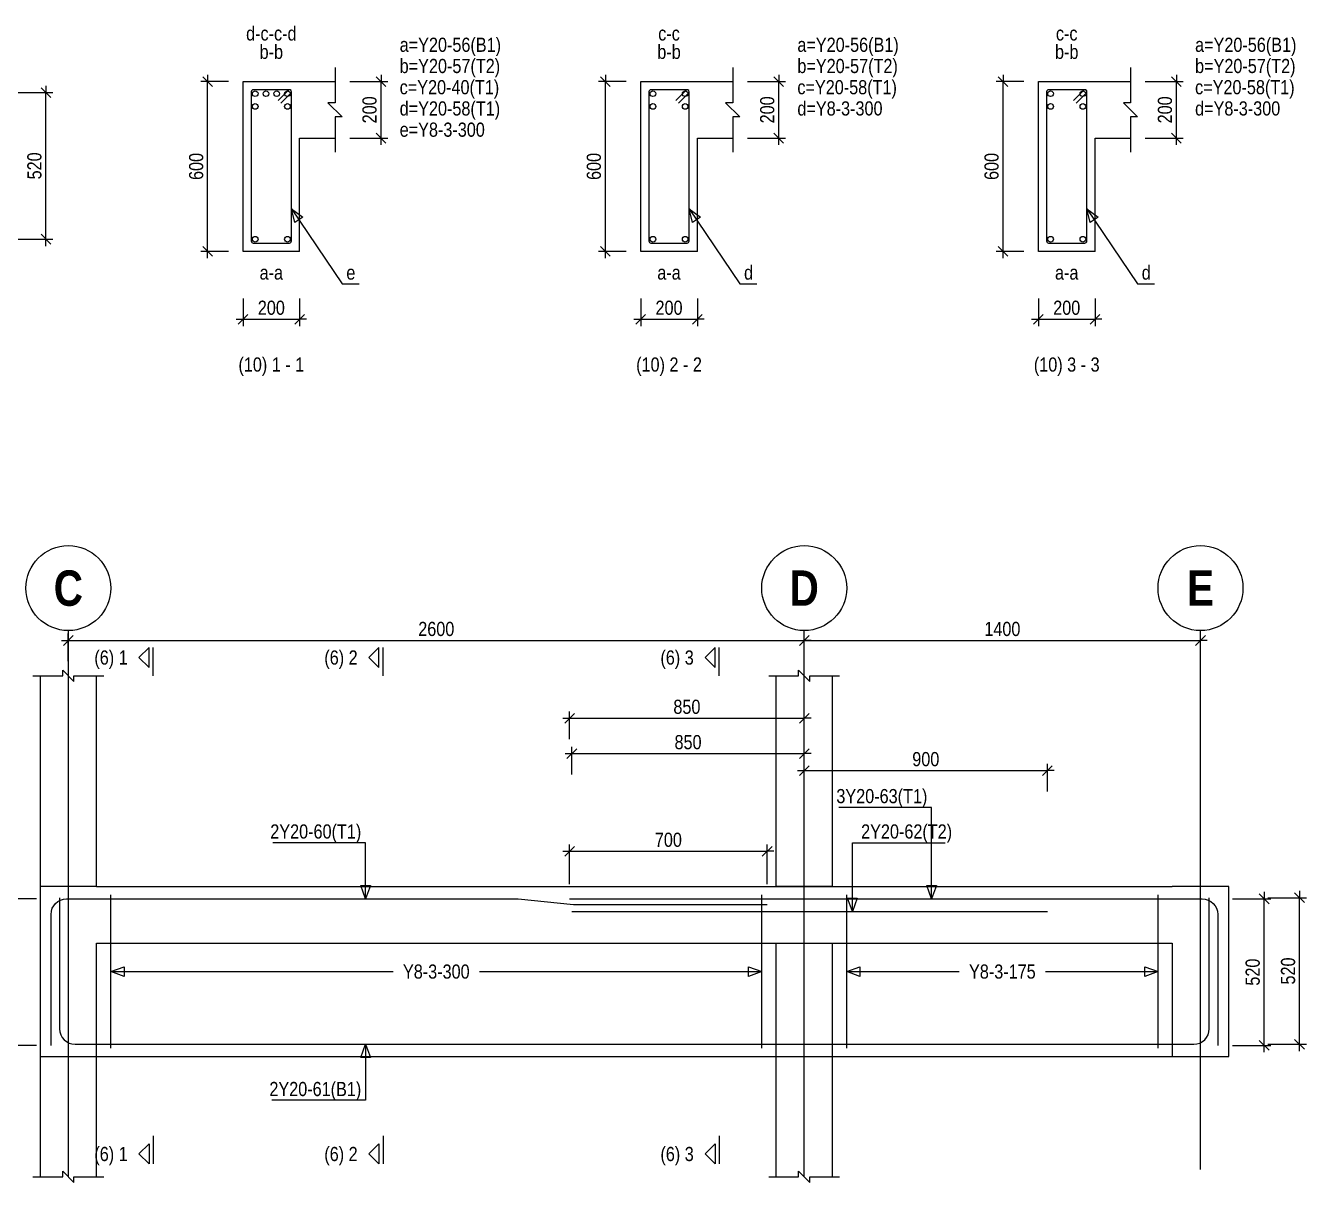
# Model space of a CAD drawing. Extents: x 0 to 206258, y -403073 to 0.
# Drawn here: x 42824 to 51874, y -279284 to -271109 of the extents above; entities that cross this region are included whole.
import ezdxf
from ezdxf.enums import TextEntityAlignment as Align
from ezdxf.lldxf.tags import DXFTag

# ---------------------------------------------------------------- set-up
doc = ezdxf.new("R2010")
doc.units = 0
doc.header["$LTSCALE"] = 1000
for name, color, linetype in [('Axis Circle(Dir 2)', 150, 'Continuous'), ('Axis Label(Dir 1)', 7, 'Continuous'), ('Axis Line(Dir 2)', 150, 'CENTER2'), ('Break Line', 5, 'Continuous'), ('Dimension Line', 5, 'Continuous'), ('Front Elevation Line', 40, 'Continuous'), ('Leader Line', 5, 'Continuous'), ('Link Line', 3, 'Continuous'), ('Rebar Label', 6, 'Continuous'), ('Rebar Line', 7, 'Continuous'), ('Section Label', 1, 'Continuous'), ('Section Line', 1, 'Continuous'), ('Top Rebar Label', 6, 'Continuous'), ('Top Rebar Line', 7, 'Continuous')]:
    doc.layers.add(name, color=color, linetype=linetype)
for name, color, linetype, true_color in [('Back Elevation Line', 191, 'HIDDEN2', 0xd4aaff), ('Beam Line(D)', 112, 'Continuous', 0x00bd5e), ('Link Label', 94, 'Continuous', 0x008100)]:
    doc.layers.add(name, color=color, linetype=linetype, true_color=true_color)
doc.styles.add('Axis Label(Dir 1)', font='ARIALNB.TTF', dxfattribs={"height": 250})
doc.styles.add('Dimension Text', font='ARIALN.TTF', dxfattribs={"height": 100})
doc.styles.add('Link Label', font='ARIALN.TTF', dxfattribs={"height": 100})
doc.styles.add('Rebar Label', font='ARIALN.TTF', dxfattribs={"height": 100})
doc.styles.add('Section Label', font='ARIALN.TTF', dxfattribs={"height": 100})
doc.styles.add('Top Rebar Label', font='ARIALN.TTF', dxfattribs={"height": 100})
tags = doc.linetypes.add('CENTER2', pattern=[1.125, 0.75, -0.125, 0.125, -0.125]).pattern_tags.tags
tags[10:11] = [DXFTag(74, 4), DXFTag(75, 0), DXFTag(340, '0'), DXFTag(46, 0.0), DXFTag(50, 0.0), DXFTag(44, 0.0), DXFTag(45, 0.0)]
tags[8:9] = [DXFTag(74, 4), DXFTag(75, 0), DXFTag(340, '0'), DXFTag(46, 0.0), DXFTag(50, 0.0), DXFTag(44, 0.0), DXFTag(45, 0.0)]
tags[6:7] = [DXFTag(74, 4), DXFTag(75, 0), DXFTag(340, '0'), DXFTag(46, 0.0), DXFTag(50, 0.0), DXFTag(44, 0.0), DXFTag(45, 0.0)]
tags[4:5] = [DXFTag(74, 4), DXFTag(75, 0), DXFTag(340, '0'), DXFTag(46, 0.0), DXFTag(50, 0.0), DXFTag(44, 0.0), DXFTag(45, 0.0)]
tags = doc.linetypes.add('HIDDEN2', pattern=[0.1875, 0.125, -0.0625]).pattern_tags.tags
tags[6:7] = [DXFTag(74, 4), DXFTag(75, 0), DXFTag(340, '0'), DXFTag(46, 0.0), DXFTag(50, 0.0), DXFTag(44, 0.0), DXFTag(45, 0.0)]
tags[4:5] = [DXFTag(74, 4), DXFTag(75, 0), DXFTag(340, '0'), DXFTag(46, 0.0), DXFTag(50, 0.0), DXFTag(44, 0.0), DXFTag(45, 0.0)]
doc.dimstyles.new('BEAM', dxfattribs={"dimtxt": 100, "dimasz": 30, "dimexe": 48.3, "dimexo": 103.5, "dimgap": 30, "dimtad": 1, "dimtoh": 1, "dimdec": 1, "dimlfac": 0.5, "dimdsep": 46, "dimtxsty": 'Dimension Text', "dimblk": 'PCDIM_TICK', "dimcen": 0.09, "dimclrd": 5, "dimclre": 5, "dimclrt": 5, "dimadec": 1, "dimazin": 0, "dimtp": 1, "dimtm": 1, "dimtfac": 1, "dimtdec": 4, "dimtofl": 0, "dimtmove": 0, "dimatfit": 3, "dimfxl": 1, "dimtolj": 1, "dimtzin": 0, "dimarcsym": 0})

# ---------------------------------------------------------------- blocks, each defined once
blk = doc.blocks.new('PCDIM_TICK')
at = {"layer": 'Dimension Line', "color": 0, "transparency": 33554687}
for p, q in [((1.15, 1.15), (-1.15, -1.15)), ((1.61, 0), (0, 0))]:
    blk.add_line(p, q, dxfattribs=at)
blk = doc.blocks.new('*U3448')
at = {"layer": 'Dimension Line', "color": 5, "true_color": 0x0000ff, "transparency": 16777216}
for p, q in [((45113.6, -271504.3), (45383.4, -271504.3)), ((45335.1, -271904.3), (45335.1, -271504.3)), ((45113.6, -271904.3), (45383.4, -271904.3))]:
    blk.add_line(p, q, dxfattribs=at)
at = {"layer": 'Dimension Line', "color": 5, "true_color": 0x0000ff, "transparency": 16777216, "xscale": 30, "yscale": 30}
for p, rotation in [((45335.1, -271504.3), 89.99999999999447), ((45335.1, -271904.3), 269.9999999999834)]:
    blk.add_blockref('PCDIM_TICK', p, dxfattribs=dict(at, rotation=rotation))
at = {"layer": 'Dimension Line', "color": 5, "true_color": 0x0000ff, "transparency": 16777216, "insert": (45305.1, -271704.3), "char_height": 100, "width": 182.775, "attachment_point": 8, "rotation": 90, "style": 'Dimension Text'}
blk.add_mtext('200', dxfattribs=at)
blk = doc.blocks.new('*U3449')
at = {"layer": 'Dimension Line', "color": 5, "true_color": 0x0000ff, "transparency": 16777216}
for p, q in [((44256.6, -271504.3), (44061.8, -271504.3)), ((44110.1, -272704.3), (44110.1, -271504.3)), ((44256.6, -272704.3), (44061.8, -272704.3))]:
    blk.add_line(p, q, dxfattribs=at)
at = {"layer": 'Dimension Line', "color": 5, "true_color": 0x0000ff, "transparency": 16777216, "xscale": 30, "yscale": 30}
for p, rotation in [((44110.1, -271504.3), 89.99999999999447), ((44110.1, -272704.3), 269.9999999999834)]:
    blk.add_blockref('PCDIM_TICK', p, dxfattribs=dict(at, rotation=rotation))
at = {"layer": 'Dimension Line', "color": 5, "true_color": 0x0000ff, "transparency": 16777216, "insert": (44080.1, -272104.3), "char_height": 100, "width": 181.97, "attachment_point": 8, "rotation": 90, "style": 'Dimension Text'}
blk.add_mtext('600', dxfattribs=at)
blk = doc.blocks.new('*U3450')
at = {"layer": 'Dimension Line', "color": 5, "true_color": 0x0000ff, "transparency": 16777216}
for p, q in [((44360.1, -273037.8), (44360.1, -273232.6)), ((44760.1, -273037.8), (44760.1, -273232.6)), ((44360.1, -273184.3), (44760.1, -273184.3))]:
    blk.add_line(p, q, dxfattribs=at)
at = {"layer": 'Dimension Line', "color": 5, "true_color": 0x0000ff, "transparency": 16777216, "xscale": 30, "yscale": 30, "rotation": 180.0000000000004}
blk.add_blockref('PCDIM_TICK', (44360.1, -273184.3), dxfattribs=at)
at = {"layer": 'Dimension Line', "color": 5, "true_color": 0x0000ff, "transparency": 16777216, "xscale": 30, "yscale": 30}
blk.add_blockref('PCDIM_TICK', (44760.1, -273184.3), dxfattribs=at)
at = {"layer": 'Dimension Line', "color": 5, "true_color": 0x0000ff, "transparency": 16777216, "insert": (44560.1, -273154.3), "char_height": 100, "width": 182.775, "attachment_point": 8, "style": 'Dimension Text'}
blk.add_mtext('200', dxfattribs=at)
blk = doc.blocks.new('*U3451')
at = {"layer": 'Dimension Line', "color": 5, "true_color": 0x0000ff, "transparency": 16777216}
for p, q in [((47923.8, -271504.3), (48193.6, -271504.3)), ((48145.3, -271904.3), (48145.3, -271504.3)), ((47923.8, -271904.3), (48193.6, -271904.3))]:
    blk.add_line(p, q, dxfattribs=at)
at = {"layer": 'Dimension Line', "color": 5, "true_color": 0x0000ff, "transparency": 16777216, "xscale": 30, "yscale": 30}
for p, rotation in [((48145.3, -271504.3), 89.99999999999447), ((48145.3, -271904.3), 269.9999999999834)]:
    blk.add_blockref('PCDIM_TICK', p, dxfattribs=dict(at, rotation=rotation))
at = {"layer": 'Dimension Line', "color": 5, "true_color": 0x0000ff, "transparency": 16777216, "insert": (48115.3, -271704.3), "char_height": 100, "width": 182.775, "attachment_point": 8, "rotation": 90, "style": 'Dimension Text'}
blk.add_mtext('200', dxfattribs=at)
blk = doc.blocks.new('*U3452')
at = {"layer": 'Dimension Line', "color": 5, "true_color": 0x0000ff, "transparency": 16777216}
for p, q in [((47066.8, -271504.3), (46872, -271504.3)), ((46920.3, -272704.3), (46920.3, -271504.3)), ((47066.8, -272704.3), (46872, -272704.3))]:
    blk.add_line(p, q, dxfattribs=at)
at = {"layer": 'Dimension Line', "color": 5, "true_color": 0x0000ff, "transparency": 16777216, "xscale": 30, "yscale": 30}
for p, rotation in [((46920.3, -271504.3), 89.99999999999447), ((46920.3, -272704.3), 269.9999999999834)]:
    blk.add_blockref('PCDIM_TICK', p, dxfattribs=dict(at, rotation=rotation))
at = {"layer": 'Dimension Line', "color": 5, "true_color": 0x0000ff, "transparency": 16777216, "insert": (46890.3, -272104.3), "char_height": 100, "width": 181.97, "attachment_point": 8, "rotation": 90, "style": 'Dimension Text'}
blk.add_mtext('600', dxfattribs=at)
blk = doc.blocks.new('*U3453')
at = {"layer": 'Dimension Line', "color": 5, "true_color": 0x0000ff, "transparency": 16777216}
for p, q in [((47170.3, -273037.8), (47170.3, -273232.6)), ((47570.3, -273037.8), (47570.3, -273232.6)), ((47170.3, -273184.3), (47570.3, -273184.3))]:
    blk.add_line(p, q, dxfattribs=at)
at = {"layer": 'Dimension Line', "color": 5, "true_color": 0x0000ff, "transparency": 16777216, "xscale": 30, "yscale": 30, "rotation": 180.0000000000004}
blk.add_blockref('PCDIM_TICK', (47170.3, -273184.3), dxfattribs=at)
at = {"layer": 'Dimension Line', "color": 5, "true_color": 0x0000ff, "transparency": 16777216, "xscale": 30, "yscale": 30}
blk.add_blockref('PCDIM_TICK', (47570.3, -273184.3), dxfattribs=at)
at = {"layer": 'Dimension Line', "color": 5, "true_color": 0x0000ff, "transparency": 16777216, "insert": (47370.3, -273154.3), "char_height": 100, "width": 182.775, "attachment_point": 8, "style": 'Dimension Text'}
blk.add_mtext('200', dxfattribs=at)
blk = doc.blocks.new('*U3454')
at = {"layer": 'Dimension Line', "color": 5, "true_color": 0x0000ff, "transparency": 16777216}
for p, q in [((50734, -271504.3), (51003.8, -271504.3)), ((50955.5, -271904.3), (50955.5, -271504.3)), ((50734, -271904.3), (51003.8, -271904.3))]:
    blk.add_line(p, q, dxfattribs=at)
at = {"layer": 'Dimension Line', "color": 5, "true_color": 0x0000ff, "transparency": 16777216, "xscale": 30, "yscale": 30}
for p, rotation in [((50955.5, -271504.3), 89.99999999999447), ((50955.5, -271904.3), 269.9999999999834)]:
    blk.add_blockref('PCDIM_TICK', p, dxfattribs=dict(at, rotation=rotation))
at = {"layer": 'Dimension Line', "color": 5, "true_color": 0x0000ff, "transparency": 16777216, "insert": (50925.5, -271704.3), "char_height": 100, "width": 182.775, "attachment_point": 8, "rotation": 90, "style": 'Dimension Text'}
blk.add_mtext('200', dxfattribs=at)
blk = doc.blocks.new('*U3455')
at = {"layer": 'Dimension Line', "color": 5, "true_color": 0x0000ff, "transparency": 16777216}
for p, q in [((49877, -271504.3), (49682.2, -271504.3)), ((49730.5, -272704.3), (49730.5, -271504.3)), ((49877, -272704.3), (49682.2, -272704.3))]:
    blk.add_line(p, q, dxfattribs=at)
at = {"layer": 'Dimension Line', "color": 5, "true_color": 0x0000ff, "transparency": 16777216, "xscale": 30, "yscale": 30}
for p, rotation in [((49730.5, -271504.3), 89.99999999999447), ((49730.5, -272704.3), 269.9999999999834)]:
    blk.add_blockref('PCDIM_TICK', p, dxfattribs=dict(at, rotation=rotation))
at = {"layer": 'Dimension Line', "color": 5, "true_color": 0x0000ff, "transparency": 16777216, "insert": (49700.5, -272104.3), "char_height": 100, "width": 181.97, "attachment_point": 8, "rotation": 90, "style": 'Dimension Text'}
blk.add_mtext('600', dxfattribs=at)
blk = doc.blocks.new('*U3456')
at = {"layer": 'Dimension Line', "color": 5, "true_color": 0x0000ff, "transparency": 16777216}
for p, q in [((49980.5, -273037.8), (49980.5, -273232.6)), ((50380.5, -273037.8), (50380.5, -273232.6)), ((49980.5, -273184.3), (50380.5, -273184.3))]:
    blk.add_line(p, q, dxfattribs=at)
at = {"layer": 'Dimension Line', "color": 5, "true_color": 0x0000ff, "transparency": 16777216, "xscale": 30, "yscale": 30, "rotation": 180.0000000000004}
blk.add_blockref('PCDIM_TICK', (49980.5, -273184.3), dxfattribs=at)
at = {"layer": 'Dimension Line', "color": 5, "true_color": 0x0000ff, "transparency": 16777216, "xscale": 30, "yscale": 30}
blk.add_blockref('PCDIM_TICK', (50380.5, -273184.3), dxfattribs=at)
at = {"layer": 'Dimension Line', "color": 5, "true_color": 0x0000ff, "transparency": 16777216, "insert": (50180.5, -273154.3), "char_height": 100, "width": 182.775, "attachment_point": 8, "style": 'Dimension Text'}
blk.add_mtext('200', dxfattribs=at)
blk = doc.blocks.new('*U3459')
at = {"layer": 'Dimension Line', "color": 5, "true_color": 0x0000ff, "transparency": 16777216}
for p, q in [((42742.6, -271582.3), (43015.4, -271582.3)), ((42967.1, -272618.3), (42967.1, -271582.3)), ((42742.6, -272618.3), (43015.4, -272618.3))]:
    blk.add_line(p, q, dxfattribs=at)
at = {"layer": 'Dimension Line', "color": 5, "true_color": 0x0000ff, "transparency": 16777216, "xscale": 30, "yscale": 30}
for p, rotation in [((42967.1, -271582.3), 89.99999999999447), ((42967.1, -272618.3), 269.9999999999834)]:
    blk.add_blockref('PCDIM_TICK', p, dxfattribs=dict(at, rotation=rotation))
at = {"layer": 'Dimension Line', "color": 5, "true_color": 0x0000ff, "transparency": 16777216, "insert": (42937.1, -272100.3), "char_height": 100, "width": 181.501, "attachment_point": 8, "rotation": 90, "style": 'Dimension Text'}
blk.add_mtext('520', dxfattribs=at)
blk = doc.blocks.new('*U3504')
at = {"layer": 'Dimension Line', "color": 5, "true_color": 0x0000ff, "transparency": 16777216}
for p, q in [((46667.6, -277176.8), (46667.6, -276896)), ((48063.6, -277176.8), (48063.6, -276896)), ((46667.6, -276944.3), (48063.6, -276944.3))]:
    blk.add_line(p, q, dxfattribs=at)
at = {"layer": 'Dimension Line', "color": 5, "true_color": 0x0000ff, "transparency": 16777216, "xscale": 30, "yscale": 30, "rotation": 180.0000000000004}
blk.add_blockref('PCDIM_TICK', (46667.6, -276944.3), dxfattribs=at)
at = {"layer": 'Dimension Line', "color": 5, "true_color": 0x0000ff, "transparency": 16777216, "xscale": 30, "yscale": 30}
blk.add_blockref('PCDIM_TICK', (48063.6, -276944.3), dxfattribs=at)
at = {"layer": 'Dimension Line', "color": 5, "true_color": 0x0000ff, "transparency": 16777216, "insert": (47365.6, -276914.3), "char_height": 100, "width": 180.831, "attachment_point": 8, "style": 'Dimension Text'}
blk.add_mtext('700', dxfattribs=at)
blk = doc.blocks.new('*U3505')
at = {"layer": 'Dimension Line', "color": 5, "true_color": 0x0000ff, "transparency": 16777216}
for p, q in [((46683.6, -276400.8), (46683.6, -276206)), ((48325.6, -276400.8), (48325.6, -276206)), ((46683.6, -276254.3), (48325.6, -276254.3))]:
    blk.add_line(p, q, dxfattribs=at)
at = {"layer": 'Dimension Line', "color": 5, "true_color": 0x0000ff, "transparency": 16777216, "xscale": 30, "yscale": 30, "rotation": 180.0000000000004}
blk.add_blockref('PCDIM_TICK', (46683.6, -276254.3), dxfattribs=at)
at = {"layer": 'Dimension Line', "color": 5, "true_color": 0x0000ff, "transparency": 16777216, "xscale": 30, "yscale": 30}
blk.add_blockref('PCDIM_TICK', (48325.6, -276254.3), dxfattribs=at)
at = {"layer": 'Dimension Line', "color": 5, "true_color": 0x0000ff, "transparency": 16777216, "insert": (47504.6, -276224.3), "char_height": 100, "width": 181.501, "attachment_point": 8, "style": 'Dimension Text'}
blk.add_mtext('850', dxfattribs=at)
blk = doc.blocks.new('*U3506')
at = {"layer": 'Dimension Line', "color": 5, "true_color": 0x0000ff, "transparency": 16777216}
for p, q in [((46667.6, -276150.8), (46667.6, -275956)), ((46667.6, -276004.3), (48325.6, -276004.3)), ((48325.6, -276150.8), (48325.6, -275956))]:
    blk.add_line(p, q, dxfattribs=at)
at = {"layer": 'Dimension Line', "color": 5, "true_color": 0x0000ff, "transparency": 16777216, "xscale": 30, "yscale": 30, "rotation": 180.0000000000004}
blk.add_blockref('PCDIM_TICK', (46667.6, -276004.3), dxfattribs=at)
at = {"layer": 'Dimension Line', "color": 5, "true_color": 0x0000ff, "transparency": 16777216, "xscale": 30, "yscale": 30}
blk.add_blockref('PCDIM_TICK', (48325.6, -276004.3), dxfattribs=at)
at = {"layer": 'Dimension Line', "color": 5, "true_color": 0x0000ff, "transparency": 16777216, "insert": (47496.6, -275974.3), "char_height": 100, "width": 181.501, "attachment_point": 8, "style": 'Dimension Text'}
blk.add_mtext('850', dxfattribs=at)
blk = doc.blocks.new('*U3507')
at = {"layer": 'Dimension Line', "color": 5, "true_color": 0x0000ff, "transparency": 16777216}
for p, q in [((42900.1, -277280.3), (42627.3, -277280.3)), ((42675.6, -278316.3), (42675.6, -277280.3)), ((42900.1, -278316.3), (42627.3, -278316.3))]:
    blk.add_line(p, q, dxfattribs=at)
at = {"layer": 'Dimension Line', "color": 5, "true_color": 0x0000ff, "transparency": 16777216, "xscale": 30, "yscale": 30}
for p, rotation in [((42675.6, -277280.3), 89.99999999999447), ((42675.6, -278316.3), 269.9999999999834)]:
    blk.add_blockref('PCDIM_TICK', p, dxfattribs=dict(at, rotation=rotation))
at = {"layer": 'Dimension Line', "color": 5, "true_color": 0x0000ff, "transparency": 16777216, "insert": (42645.6, -277798.3), "char_height": 100, "width": 181.501, "attachment_point": 8, "rotation": 90, "style": 'Dimension Text'}
blk.add_mtext('520', dxfattribs=at)
blk = doc.blocks.new('*U3509')
at = {"layer": 'Dimension Line', "color": 5, "true_color": 0x0000ff, "transparency": 16777216}
for p, q in [((43125.6, -275600.8), (43125.6, -275406)), ((43125.6, -275454.3), (48325.6, -275454.3)), ((48325.6, -275600.8), (48325.6, -275406))]:
    blk.add_line(p, q, dxfattribs=at)
at = {"layer": 'Dimension Line', "color": 5, "true_color": 0x0000ff, "transparency": 16777216, "xscale": 30, "yscale": 30, "rotation": 180.0000000000004}
blk.add_blockref('PCDIM_TICK', (43125.6, -275454.3), dxfattribs=at)
at = {"layer": 'Dimension Line', "color": 5, "true_color": 0x0000ff, "transparency": 16777216, "xscale": 30, "yscale": 30}
blk.add_blockref('PCDIM_TICK', (48325.6, -275454.3), dxfattribs=at)
at = {"layer": 'Dimension Line', "color": 5, "true_color": 0x0000ff, "transparency": 16777216, "insert": (45725.6, -275424.3), "char_height": 100, "width": 247.252, "attachment_point": 8, "style": 'Dimension Text'}
blk.add_mtext('2600', dxfattribs=at)
blk = doc.blocks.new('*U3522')
at = {"layer": 'Dimension Line', "color": 5, "true_color": 0x0000ff, "transparency": 16777216}
for p, q in [((48325.6, -276520.8), (48325.6, -276326)), ((48325.6, -276374.3), (50043.6, -276374.3)), ((50043.6, -276520.8), (50043.6, -276326))]:
    blk.add_line(p, q, dxfattribs=at)
at = {"layer": 'Dimension Line', "color": 5, "true_color": 0x0000ff, "transparency": 16777216, "xscale": 30, "yscale": 30, "rotation": 180.0000000000004}
blk.add_blockref('PCDIM_TICK', (48325.6, -276374.3), dxfattribs=at)
at = {"layer": 'Dimension Line', "color": 5, "true_color": 0x0000ff, "transparency": 16777216, "xscale": 30, "yscale": 30}
blk.add_blockref('PCDIM_TICK', (50043.6, -276374.3), dxfattribs=at)
at = {"layer": 'Dimension Line', "color": 5, "true_color": 0x0000ff, "transparency": 16777216, "insert": (49184.6, -276344.3), "char_height": 100, "width": 181.501, "attachment_point": 8, "style": 'Dimension Text'}
blk.add_mtext('900', dxfattribs=at)
blk = doc.blocks.new('*U3523')
at = {"layer": 'Dimension Line', "color": 5, "true_color": 0x0000ff, "transparency": 16777216}
for p, q in [((51351.1, -277280.3), (51623.9, -277280.3)), ((51575.6, -278316.3), (51575.6, -277280.3)), ((51351.1, -278316.3), (51623.9, -278316.3))]:
    blk.add_line(p, q, dxfattribs=at)
at = {"layer": 'Dimension Line', "color": 5, "true_color": 0x0000ff, "transparency": 16777216, "xscale": 30, "yscale": 30}
for p, rotation in [((51575.6, -277280.3), 89.99999999999447), ((51575.6, -278316.3), 269.9999999999834)]:
    blk.add_blockref('PCDIM_TICK', p, dxfattribs=dict(at, rotation=rotation))
at = {"layer": 'Dimension Line', "color": 5, "true_color": 0x0000ff, "transparency": 16777216, "insert": (51545.6, -277798.3), "char_height": 100, "width": 181.501, "attachment_point": 8, "rotation": 90, "style": 'Dimension Text'}
blk.add_mtext('520', dxfattribs=at)
blk = doc.blocks.new('*U3524')
at = {"layer": 'Dimension Line', "color": 5, "true_color": 0x0000ff, "transparency": 16777216}
for p, q in [((51601.1, -277272.3), (51873.9, -277272.3)), ((51825.6, -278308.3), (51825.6, -277272.3)), ((51601.1, -278308.3), (51873.9, -278308.3))]:
    blk.add_line(p, q, dxfattribs=at)
at = {"layer": 'Dimension Line', "color": 5, "true_color": 0x0000ff, "transparency": 16777216, "xscale": 30, "yscale": 30}
for p, rotation in [((51825.6, -277272.3), 89.99999999999447), ((51825.6, -278308.3), 269.9999999999834)]:
    blk.add_blockref('PCDIM_TICK', p, dxfattribs=dict(at, rotation=rotation))
at = {"layer": 'Dimension Line', "color": 5, "true_color": 0x0000ff, "transparency": 16777216, "insert": (51795.6, -277790.3), "char_height": 100, "width": 181.501, "attachment_point": 8, "rotation": 90, "style": 'Dimension Text'}
blk.add_mtext('520', dxfattribs=at)
blk = doc.blocks.new('*U3525')
at = {"layer": 'Dimension Line', "color": 5, "true_color": 0x0000ff, "transparency": 16777216}
for p, q in [((48325.6, -275600.8), (48325.6, -275406)), ((48325.6, -275454.3), (51125.6, -275454.3)), ((51125.6, -275600.8), (51125.6, -275406))]:
    blk.add_line(p, q, dxfattribs=at)
at = {"layer": 'Dimension Line', "color": 5, "true_color": 0x0000ff, "transparency": 16777216, "xscale": 30, "yscale": 30, "rotation": 180.0000000000004}
blk.add_blockref('PCDIM_TICK', (48325.6, -275454.3), dxfattribs=at)
at = {"layer": 'Dimension Line', "color": 5, "true_color": 0x0000ff, "transparency": 16777216, "xscale": 30, "yscale": 30}
blk.add_blockref('PCDIM_TICK', (51125.6, -275454.3), dxfattribs=at)
at = {"layer": 'Dimension Line', "color": 5, "true_color": 0x0000ff, "transparency": 16777216, "insert": (49725.6, -275424.3), "char_height": 100, "width": 238.405, "attachment_point": 8, "style": 'Dimension Text'}
blk.add_mtext('1400', dxfattribs=at)

msp = doc.modelspace()

# ---------------------------------------------------------------- linework, layer by layer
at = {"layer": 'Axis Circle(Dir 2)', "transparency": 33554687}
for centre in [(43125.647, -275084.284), (48325.647, -275084.284), (51125.647, -275084.284)]:
    msp.add_circle(centre, 300, dxfattribs=at)
at = {"layer": 'Axis Line(Dir 2)', "transparency": 33554687}
for points in [[(43125.647, -279244.284), (43125.647, -275384.284)], [(48325.647, -279244.284), (48325.647, -275384.284)], [(51125.647, -279194.284), (51125.647, -275384.284)]]:
    msp.add_lwpolyline(points, dxfattribs=at)
at = {"layer": 'Back Elevation Line', "transparency": 33554687}
for points in [[(43325.647, -277194.284), (42925.647, -277194.284)], [(42925.647, -277194.284), (42925.647, -278394.284)], [(43325.647, -277194.284), (50925.647, -277194.284)], [(51325.647, -277194.284), (50925.647, -277194.284)], [(51325.647, -278394.284), (51325.647, -277194.284)], [(43325.647, -278394.284), (43325.647, -277594.284)], [(43325.647, -277594.284), (50925.647, -277594.284)], [(50925.647, -277594.284), (50925.647, -278394.284)], [(42925.647, -278394.284), (43325.647, -278394.284)], [(50925.647, -278394.284), (51325.647, -278394.284)]]:
    msp.add_lwpolyline(points, dxfattribs=at)
at = {"layer": 'Beam Line(D)', "transparency": 33554687}
for points in [[(44360.055, -271504.284), (44760.055, -271504.284)], [(44760.055, -272704.284), (44360.055, -272704.284), (44360.055, -271504.284)], [(44760.055, -271504.284), (44760.055, -271504.284)], [(44760.055, -271504.284), (45010.055, -271504.284)], [(47170.294, -271504.284), (47570.294, -271504.284)], [(47570.294, -272704.284), (47170.294, -272704.284), (47170.294, -271504.284)], [(47570.294, -271504.284), (47570.294, -271504.284)], [(47570.294, -271504.284), (47820.294, -271504.284)], [(49980.533, -271504.284), (50380.533, -271504.284)], [(50380.533, -272704.284), (49980.533, -272704.284), (49980.533, -271504.284)], [(50380.533, -271504.284), (50380.533, -271504.284)], [(50380.533, -271504.284), (50630.533, -271504.284)], [(44760.055, -272704.284), (44760.055, -271904.284), (45010.055, -271904.284)], [(47570.294, -272704.284), (47570.294, -271904.284), (47820.294, -271904.284)], [(50380.533, -272704.284), (50380.533, -271904.284), (50630.533, -271904.284)], [(42925.647, -275704.284), (42925.647, -277194.284)], [(43325.647, -277194.284), (43325.647, -275704.284)], [(48125.647, -275704.284), (48125.647, -277194.284)], [(48525.647, -277194.284), (48525.647, -275704.284)], [(42925.647, -277194.284), (42925.647, -279244.284)], [(43325.647, -277194.284), (48125.647, -277194.284)], [(48525.647, -277194.284), (50925.647, -277194.284)], [(51325.647, -277194.284), (50925.647, -277194.284)], [(51325.647, -278394.284), (51325.647, -277194.284)], [(43325.647, -279244.284), (43325.647, -278394.284)], [(43325.647, -278394.284), (48125.647, -278394.284)], [(48125.647, -278394.284), (48125.647, -279244.284)], [(48525.647, -279244.284), (48525.647, -278394.284)], [(48525.647, -278394.284), (50925.647, -278394.284)], [(50925.647, -278394.284), (51325.647, -278394.284)]]:
    msp.add_lwpolyline(points, dxfattribs=at)
at = {"layer": 'Break Line', "transparency": 33554687}
for points in [[(45010.055, -271404.284), (45010.055, -271654.284), (44960.055, -271654.284), (45060.055, -271754.284), (45010.055, -271754.284), (45010.055, -272004.284)], [(47820.294, -271404.284), (47820.294, -271654.284), (47770.294, -271654.284), (47870.294, -271754.284), (47820.294, -271754.284), (47820.294, -272004.284)], [(50630.533, -271404.284), (50630.533, -271654.284), (50580.533, -271654.284), (50680.533, -271754.284), (50630.533, -271754.284), (50630.533, -272004.284)], [(42875.647, -275704.284), (43085.647, -275704.284), (43085.647, -275664.284), (43165.647, -275744.284), (43165.647, -275704.284), (43375.647, -275704.284)], [(48075.647, -275704.284), (48285.647, -275704.284), (48285.647, -275664.284), (48365.647, -275744.284), (48365.647, -275704.284), (48575.647, -275704.284)], [(42875.647, -279244.284), (43085.647, -279244.284), (43085.647, -279204.284), (43165.647, -279284.284), (43165.647, -279244.284), (43375.647, -279244.284)], [(48075.647, -279244.284), (48285.647, -279244.284), (48285.647, -279204.284), (48365.647, -279284.284), (48365.647, -279244.284), (48575.647, -279244.284)]]:
    msp.add_lwpolyline(points, dxfattribs=at)
at = {"layer": 'Front Elevation Line', "transparency": 33554687}
for points in [[(43325.647, -277194.284), (42925.647, -277194.284)], [(42925.647, -277194.284), (42925.647, -278394.284)], [(43325.647, -277194.284), (48125.647, -277194.284)], [(48525.647, -277194.284), (48125.647, -277194.284)], [(48525.647, -277194.284), (50925.647, -277194.284)], [(51325.647, -277194.284), (50925.647, -277194.284)], [(51325.647, -278394.284), (51325.647, -277194.284)], [(43325.647, -278394.284), (43325.647, -277594.284)], [(43325.647, -277594.284), (48125.647, -277594.284)], [(48125.647, -277594.284), (48125.647, -278394.284)], [(48525.647, -278394.284), (48525.647, -277594.284)], [(48525.647, -277594.284), (50925.647, -277594.284)], [(50925.647, -277594.284), (50925.647, -278394.284)], [(42925.647, -278394.284), (43325.647, -278394.284)], [(48125.647, -278394.284), (48525.647, -278394.284)], [(50925.647, -278394.284), (51325.647, -278394.284)]]:
    msp.add_lwpolyline(points, dxfattribs=at)
at = {"layer": 'Leader Line', "transparency": 33554687}
for points in [[(44782.996, -272463.008), (44726.311, -272501.297), (44702.055, -272404.283), (44782.996, -272463.008)], [(44702.055, -272404.283), (45060.055, -272934.284), (45180.867, -272934.284)], [(47593.235, -272463.009), (47536.551, -272501.298), (47512.294, -272404.284), (47593.235, -272463.009)], [(47512.294, -272404.284), (47870.294, -272934.284), (47991.105, -272934.284)], [(50403.472, -272463.007), (50346.788, -272501.296), (50322.532, -272404.282), (50403.472, -272463.007)], [(50322.532, -272404.282), (50680.533, -272934.284), (50801.344, -272934.284)], [(49225.647, -277280.284), (49225.646, -276634.284), (48570.655, -276634.284)], [(45225.646, -277280.284), (45225.646, -276884.284), (44570.655, -276884.284)], [(48665.647, -277370.284), (48665.647, -276884.284), (49320.638, -276884.284)], [(45191.444, -277186.314), (45259.848, -277186.314), (45225.646, -277280.284), (45191.444, -277186.314)], [(49191.445, -277186.314), (49259.849, -277186.314), (49225.647, -277280.284), (49191.445, -277186.314)], [(48631.445, -277276.314), (48699.849, -277276.314), (48665.647, -277370.284), (48631.445, -277276.314)], [(43425.647, -277794.284), (43519.616, -277760.082), (43519.616, -277828.486), (43425.647, -277794.284), (45421.003, -277794.284)], [(46030.291, -277794.284), (48025.647, -277794.284), (47931.677, -277828.486), (47931.677, -277760.082), (48025.647, -277794.284)], [(48625.647, -277794.284), (48719.616, -277760.082), (48719.616, -277828.486), (48625.647, -277794.284), (49421.002, -277794.284)], [(50030.29, -277794.284), (50825.646, -277794.284), (50731.677, -277828.486), (50731.677, -277760.082), (50825.646, -277794.284)], [(45225.646, -278308.284), (45225.646, -278704.284), (44562.973, -278704.284)], [(45259.848, -278402.253), (45191.444, -278402.253), (45225.646, -278308.284), (45259.848, -278402.253)]]:
    msp.add_lwpolyline(points, dxfattribs=at)
at = {"layer": 'Link Line', "transparency": 33554687}
for p, q in [((43425.647, -278336.284), (43425.647, -277252.284)), ((48025.647, -278336.284), (48025.647, -277252.284)), ((48625.647, -278336.284), (48625.647, -277252.284)), ((50825.646, -278336.284), (50825.646, -277252.284))]:
    msp.add_line(p, q, dxfattribs=at)
for points in [[(44627.244, -271656.894), (44697.955, -271586.183, 0.66817864), (44688.055, -271562.284), (44432.055, -271562.284, 0.41421356), (44418.055, -271576.284), (44418.055, -272632.284, 0.41421356), (44432.055, -272646.284), (44688.055, -272646.284, 0.41421356), (44702.055, -272632.284), (44702.055, -271576.284, 0.66817864), (44678.156, -271566.384), (44607.445, -271637.095)], [(47437.483, -271656.894), (47508.193, -271586.183, 0.66817864), (47498.294, -271562.284), (47242.294, -271562.284, 0.41421356), (47228.294, -271576.284), (47228.294, -272632.284, 0.41421356), (47242.294, -272646.284), (47498.294, -272646.284, 0.41421356), (47512.294, -272632.284), (47512.294, -271576.284, 0.66817864), (47488.394, -271566.384), (47417.684, -271637.095)], [(50247.721, -271656.894), (50318.432, -271586.183, 0.66817864), (50308.533, -271562.284), (50052.533, -271562.284, 0.41421356), (50038.533, -271576.284), (50038.533, -272632.284, 0.41421356), (50052.533, -272646.284), (50308.533, -272646.284, 0.41421356), (50322.533, -272632.284), (50322.533, -271576.284, 0.66817864), (50298.633, -271566.384), (50227.922, -271637.095)]]:
    msp.add_lwpolyline(points, format="xyb", dxfattribs=at)
at = {"layer": 'Rebar Line', "transparency": 33554687}
msp.add_lwpolyline([(43063.647, -277272.284), (43063.647, -278198.328, 0.41421356), (43173.602, -278308.284), (51077.691, -278308.284, 0.41421354), (51187.646, -278198.328), (51187.646, -277272.284)], format="xyb", dxfattribs=at)
for centre in [(44446.055, -271590.284), (44522.055, -271590.284), (44598.055, -271590.284), (44674.055, -271590.284), (47256.294, -271590.284), (47484.294, -271590.284), (50066.533, -271590.284), (50294.533, -271590.284), (44446.055, -271680.284), (44674.055, -271680.284), (47256.294, -271680.284), (47484.294, -271680.284), (50066.533, -271680.284), (50294.533, -271680.284), (44446.055, -272618.284), (44674.055, -272618.284), (47256.294, -272618.284), (47484.294, -272618.284), (50066.533, -272618.284), (50294.533, -272618.284)]:
    msp.add_circle(centre, 20, dxfattribs=at)
at = {"layer": 'Section Line', "transparency": 33554687}
for points in [[(43695.647, -275504.284), (43624.936, -275574.994), (43695.647, -275645.705), (43695.647, -275504.284)], [(43725.647, -275704.284), (43725.647, -275504.284)], [(45320.646, -275504.284), (45249.936, -275574.994), (45320.646, -275645.705), (45320.646, -275504.284)], [(45350.646, -275704.284), (45350.646, -275504.284)], [(47695.646, -275504.284), (47624.936, -275574.994), (47695.646, -275645.705), (47695.646, -275504.284)], [(47725.646, -275704.284), (47725.646, -275504.284)], [(43695.647, -279154.284), (43695.647, -279154.284), (43624.936, -279083.573), (43695.647, -279012.862), (43695.647, -279154.284)], [(43725.647, -278954.284), (43725.647, -279154.284)], [(45320.646, -279154.284), (45320.646, -279154.284), (45249.936, -279083.573), (45320.646, -279012.862), (45320.646, -279154.284)], [(45350.646, -278954.284), (45350.646, -279154.284)], [(47695.646, -279154.284), (47695.646, -279154.284), (47624.936, -279083.573), (47695.646, -279012.862), (47695.646, -279154.284)], [(47725.646, -278954.284), (47725.646, -279154.284)]]:
    msp.add_lwpolyline(points, dxfattribs=at)
at = {"layer": 'Top Rebar Line', "transparency": 33554687}
for points in [[(43003.647, -278316.284), (43003.647, -277390.239, -0.41421356), (43113.602, -277280.284), (46294.162, -277280.284, -0.02492232), (46305.103, -277280.829), (46694.19, -277319.738, 0.02492232), (46705.131, -277320.284), (48063.647, -277320.284)], [(46667.646, -277280.284), (51137.691, -277280.284, -0.41421356), (51247.646, -277390.239), (51247.646, -278316.284)]]:
    msp.add_lwpolyline(points, format="xyb", dxfattribs=at)
msp.add_lwpolyline([(46683.647, -277370.284), (50043.647, -277370.284)], dxfattribs=at)

# ---------------------------------------------------------------- texts
at = {"layer": 'Axis Label(Dir 1)', "transparency": 33554687, "style": 'Axis Label(Dir 1)'}
for s, p in [('C', (43125.647, -275084.284)), ('D', (48325.647, -275084.284)), ('E', (51125.647, -275084.284))]:
    msp.add_text(s, height=250, dxfattribs=at).set_placement(p, align=Align.MIDDLE_CENTER)
at = {"layer": 'Link Label', "transparency": 33554687, "style": 'Link Label'}
for s, p in [(' d=Y8-3-300', (48245.294, -271744.284)), (' d=Y8-3-300', (51055.533, -271744.284)), (' e=Y8-3-300', (45435.055, -271894.284)), ('e', (45090.055, -272904.284)), ('d', (47900.294, -272904.284)), ('d', (50710.533, -272904.284))]:
    msp.add_text(s, height=100, dxfattribs=at).set_placement(p)
for s, p in [('Y8-3-300', (45725.647, -277794.284)), ('Y8-3-175', (49725.646, -277794.284))]:
    msp.add_text(s, height=100, dxfattribs=at).set_placement(p, align=Align.MIDDLE_CENTER)
at = {"layer": 'Rebar Label', "transparency": 33554687, "style": 'Rebar Label'}
for s, p in [('d-c-c-d', (44560.055, -271244.284)), ('c-c', (47370.294, -271244.284)), ('c-c', (50180.533, -271244.284)), ('b-b', (44560.055, -271374.284)), ('b-b', (47370.294, -271374.284)), ('b-b', (50180.533, -271374.284)), ('a-a', (44560.055, -272934.284)), ('a-a', (47370.294, -272934.284)), ('a-a', (50180.533, -272934.284))]:
    msp.add_text(s, height=100, dxfattribs=at).set_placement(p, align=Align.BOTTOM_CENTER)
for p in [(45435.055, -271294.284), (48245.294, -271294.284), (51055.533, -271294.284)]:
    msp.add_text(' a=Y20-56(B1)', height=100, dxfattribs=at).set_placement(p)
msp.add_text(' 2Y20-61(B1)', height=100, dxfattribs=at).set_placement((45195.646, -278674.284), align=Align.RIGHT)
at = {"layer": 'Section Label', "transparency": 33554687, "style": 'Section Label'}
for s, p in [('(10) 1 - 1', (44560.055, -273584.284)), ('(10) 2 - 2', (47370.294, -273584.284)), ('(10) 3 - 3', (50180.533, -273584.284))]:
    msp.add_text(s, height=100, dxfattribs=at).set_placement(p, align=Align.BOTTOM_CENTER)
for s, p in [('(6) 1', (43544.936, -275574.994)), ('(6) 2', (45169.936, -275574.994)), ('(6) 3', (47544.936, -275574.994)), ('(6) 1', (43544.936, -279083.573)), ('(6) 2', (45169.936, -279083.573)), ('(6) 3', (47544.936, -279083.573))]:
    msp.add_text(s, height=100, dxfattribs=at).set_placement(p, align=Align.MIDDLE_RIGHT)
at = {"layer": 'Top Rebar Label', "transparency": 33554687, "style": 'Top Rebar Label'}
for s, p in [(' b=Y20-57(T2)', (45435.055, -271444.284)), (' b=Y20-57(T2)', (48245.294, -271444.284)), (' b=Y20-57(T2)', (51055.533, -271444.284)), (' c=Y20-40(T1)', (45435.055, -271594.284)), (' c=Y20-58(T1)', (48245.294, -271594.284)), (' c=Y20-58(T1)', (51055.533, -271594.284)), (' d=Y20-58(T1)', (45435.055, -271744.284)), (' 2Y20-62(T2)', (48695.647, -276854.284))]:
    msp.add_text(s, height=100, dxfattribs=at).set_placement(p)
for s, p in [(' 3Y20-63(T1)', (49195.646, -276604.284)), (' 2Y20-60(T1)', (45195.646, -276854.284))]:
    msp.add_text(s, height=100, dxfattribs=at).set_placement(p, align=Align.RIGHT)

# ---------------------------------------------------------------- dimensions: what is measured, and where the dimension line sits
at = {"layer": 'Dimension Line', "transparency": 33554687}
for base, p1, p2, text, picture, middle in [((44110.055, -272104.284), (44360.055, -272704.284), (44360.055, -271504.284), '600', '*U3449', (44110.055, -272104.284)), ((45335.055, -271704.284), (45010.055, -271904.284), (45010.055, -271504.284), '200', '*U3448', (45335.055, -271704.284)), ((46920.294, -272104.284), (47170.294, -272704.284), (47170.294, -271504.284), '600', '*U3452', (46920.294, -272104.284)), ((48145.294, -271704.284), (47820.294, -271904.284), (47820.294, -271504.284), '200', '*U3451', (48145.294, -271704.284)), ((49730.533, -272104.284), (49980.533, -272704.284), (49980.533, -271504.284), '600', '*U3455', (49730.533, -272104.284)), ((50955.533, -271704.284), (50630.533, -271904.284), (50630.533, -271504.284), '200', '*U3454', (50955.533, -271704.284)), ((42967.055, -272100.284), (42639.055, -272618.284), (42639.055, -271582.284), '520', '*U3459', (42967.055, -272100.284)), ((42675.647, -277798.284), (43003.647, -278316.284), (43003.647, -277280.284), '520', '*U3507', (42675.647, -277798.284)), ((51575.646, -277798.284), (51247.646, -278316.284), (51247.646, -277280.284), '520', '*U3523', (51575.646, -277798.284)), ((51825.646, -277790.284), (51497.646, -278308.284), (51497.646, -277272.284), '520', '*U3524', (51825.646, -277790.284))]:
    dim = msp.add_linear_dim(base=base, p1=p1, p2=p2, angle=90, text=text, dimstyle='BEAM', override={"dimscale": 1, "dimtxt": 100, "dimasz": 30, "dimexe": 48.3, "dimexo": 103.5, "dimgap": 30, "dimtad": 1, "dimtih": 0, "dimdec": 1, "dimlfac": 0.5, "dimzin": 8, "dimlunit": 2, "dimpost": '', "dimtxsty": 'Dimension Text', "dimblk": 'PCDIM_TICK', "dimse1": 0, "dimse2": 0, "dimsd2": 0, "dimclrd": 5, "dimclre": 5, "dimclrt": 5, "dimaunit": 0, "dimadec": 1, "dimazin": 0, "dimtol": 0, "dimtp": 1, "dimtm": 1, "dimtmove": 0}, dxfattribs=at)
    dim.commit()
    dim.dimension.update_dxf_attribs({"geometry": picture, "text_midpoint": middle})
for base, p1, p2, text, picture, middle in [((44560.055, -273184.284), (44360.055, -272934.284), (44760.055, -272934.284), '200', '*U3450', (44560.055, -273184.284)), ((47370.294, -273184.284), (47170.294, -272934.284), (47570.294, -272934.284), '200', '*U3453', (47370.294, -273184.284)), ((50180.533, -273184.284), (49980.533, -272934.284), (50380.533, -272934.284), '200', '*U3456', (50180.533, -273184.284)), ((45725.647, -275454.284), (43125.647, -275704.284), (48325.647, -275704.284), '2600', '*U3509', (45725.647, -275454.284)), ((49725.647, -275454.284), (48325.647, -275704.284), (51125.647, -275704.284), '1400', '*U3525', (49725.647, -275454.284)), ((47496.646, -276004.284), (46667.646, -276254.284), (48325.646, -276254.284), '850', '*U3506', (47496.646, -276004.284)), ((47504.646, -276254.284), (46683.647, -276504.284), (48325.646, -276504.284), '850', '*U3505', (47504.646, -276254.284)), ((49184.646, -276374.284), (48325.646, -276624.284), (50043.647, -276624.284), '900', '*U3522', (49184.646, -276374.284)), ((47365.646, -276944.284), (46667.646, -277280.284), (48063.647, -277280.284), '700', '*U3504', (47365.646, -276944.284))]:
    dim = msp.add_linear_dim(base=base, p1=p1, p2=p2, text=text, dimstyle='BEAM', override={"dimscale": 1, "dimtxt": 100, "dimasz": 30, "dimexe": 48.3, "dimexo": 103.5, "dimgap": 30, "dimtad": 1, "dimtih": 0, "dimdec": 1, "dimlfac": 0.5, "dimzin": 8, "dimlunit": 2, "dimpost": '', "dimtxsty": 'Dimension Text', "dimblk": 'PCDIM_TICK', "dimse1": 0, "dimse2": 0, "dimsd2": 0, "dimclrd": 5, "dimclre": 5, "dimclrt": 5, "dimaunit": 0, "dimadec": 1, "dimazin": 0, "dimtol": 0, "dimtp": 1, "dimtm": 1, "dimtmove": 0}, dxfattribs=at)
    dim.commit()
    dim.dimension.update_dxf_attribs({"geometry": picture, "text_midpoint": middle})

doc.saveas('drawing.dxf')
